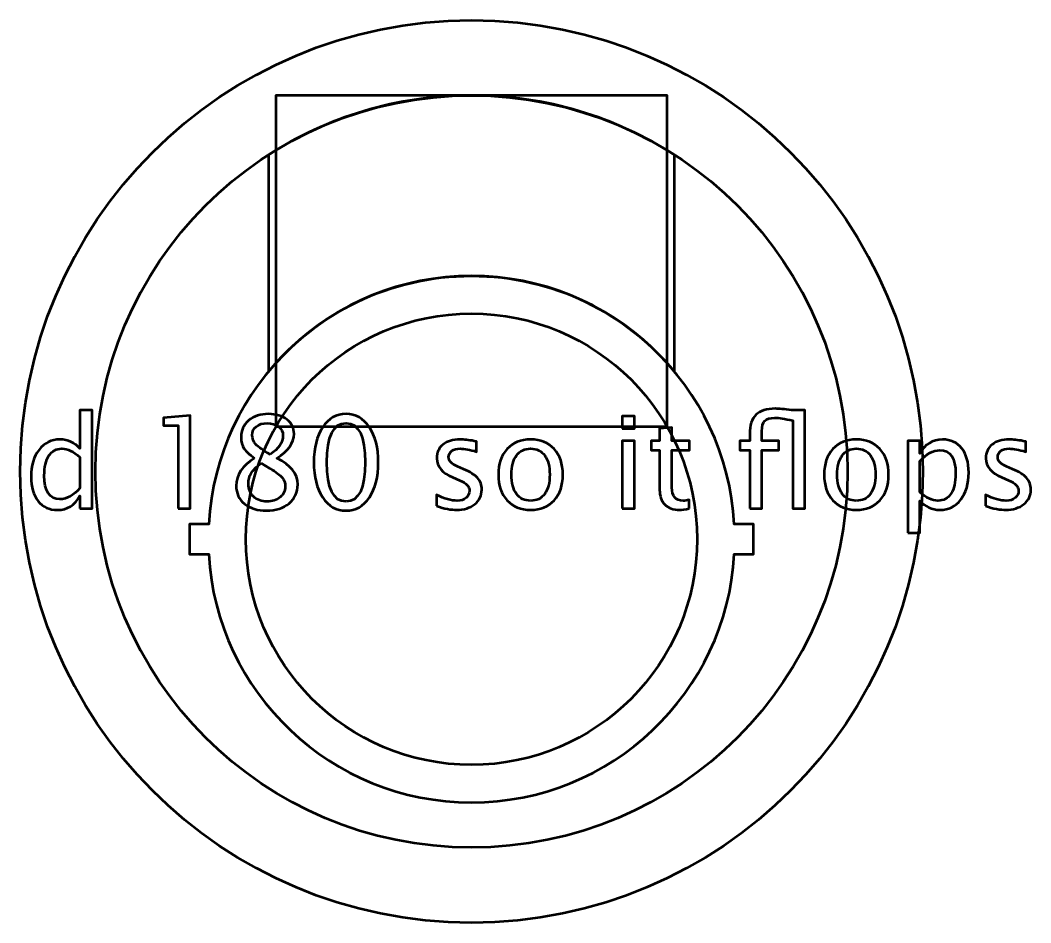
# Model space of a CAD drawing. Header units: centimetres. Extents: x -40.4 to 36.1, y -33 to 28.7.
# Drawn here: x -33 to -26.28, y -33 to -27 of the extents above; entities that cross this region are included whole.
import ezdxf

# ---------------------------------------------------------------- set-up
doc = ezdxf.new("R2010")
doc.units = ezdxf.units.CM
doc.header["$MEASUREMENT"] = 0
doc.layers.add('Layer 1', color=7, linetype='Continuous')

msp = doc.modelspace()

# ---------------------------------------------------------------- linework, layer by layer
at = {"layer": 'Layer 1', "lineweight": 53}
msp.add_lwpolyline([(-31.3, -29.7), (-28.7, -29.7), (-28.7, -27.5), (-31.3, -27.5), (-31.3, -29.7)], close=True, dxfattribs=at)
msp.add_ellipse((-30, -30), major_axis=(0, 3), ratio=1, dxfattribs=at)
at = {"layer": 'Layer 1', "color": 4, "lineweight": 53}
for centre, major_axis in [((-29.99999, -30.00001), (0, 2.50001)), ((-30, -30.45), (0, 1.5))]:
    msp.add_ellipse(centre, major_axis=major_axis, ratio=1, dxfattribs=at)
for points, knots in [([(-30, -27.5), (-29.50274, -27.5), (-29.0394, -27.64521), (-28.65003, -27.8955), (-28.65003, -27.8955), (-28.65003, -27.8955), (-28.65003, -29.33634), (-28.65003, -29.33634), (-28.65003, -29.33634), (-28.97101, -28.94769), (-29.45658, -28.7), (-30, -28.7), (-30, -28.7), (-30.54346, -28.7), (-31.02905, -28.94772), (-31.35003, -29.33641), (-31.35003, -29.33641), (-31.35003, -29.33641), (-31.35003, -27.89554), (-31.35003, -27.89554), (-31.35003, -27.89554), (-30.96065, -27.64523), (-30.49729, -27.5), (-30, -27.5)], [0, 0, 0, 0, 0.1428571, 0.1428571, 0.1428571, 0.1428571, 0.2857143, 0.2857143, 0.2857143, 0.2857143, 0.4285714, 0.4285714, 0.4285714, 0.4285714, 0.5714286, 0.5714286, 0.5714286, 0.5714286, 0.7142857, 0.7142857, 0.7142857, 0.7142857, 1, 1, 1, 1]), ([(-30, -28.7), (-29.06707, -28.7), (-28.30475, -29.43004), (-28.25291, -30.35), (-28.25291, -30.35), (-28.25291, -30.35), (-28.125, -30.35), (-28.125, -30.35), (-28.125, -30.35), (-28.125, -30.35), (-28.125, -30.55), (-28.125, -30.55), (-28.125, -30.55), (-28.125, -30.55), (-28.25291, -30.55), (-28.25291, -30.55), (-28.25291, -30.55), (-28.30475, -31.46996), (-29.06707, -32.2), (-30, -32.2), (-30, -32.2), (-30.93293, -32.2), (-31.69525, -31.46996), (-31.74709, -30.55), (-31.74709, -30.55), (-31.74709, -30.55), (-31.875, -30.55), (-31.875, -30.55), (-31.875, -30.55), (-31.875, -30.55), (-31.875, -30.35), (-31.875, -30.35), (-31.875, -30.35), (-31.875, -30.35), (-31.74709, -30.35), (-31.74709, -30.35), (-31.74709, -30.35), (-31.69525, -29.43004), (-30.93293, -28.7), (-30, -28.7)], [0, 0, 0, 0, 0.0909091, 0.0909091, 0.0909091, 0.0909091, 0.1818182, 0.1818182, 0.1818182, 0.1818182, 0.2727273, 0.2727273, 0.2727273, 0.2727273, 0.3636364, 0.3636364, 0.3636364, 0.3636364, 0.4545455, 0.4545455, 0.4545455, 0.4545455, 0.5454545, 0.5454545, 0.5454545, 0.5454545, 0.6363636, 0.6363636, 0.6363636, 0.6363636, 0.7272727, 0.7272727, 0.7272727, 0.7272727, 0.8181818, 0.8181818, 0.8181818, 0.8181818, 1, 1, 1, 1])]:
    msp.add_open_spline(points, degree=3, knots=knots, dxfattribs=at)
at = {"layer": 'Layer 1', "color": 5, "lineweight": 53}
for points, knots in [([(-32.60302, -30.24511), (-32.60302, -30.24511), (-32.60302, -30.16087), (-32.60302, -30.16087), (-32.60302, -30.16087), (-32.63618, -30.2238), (-32.68613, -30.25527), (-32.75288, -30.25527), (-32.75288, -30.25527), (-32.80706, -30.25527), (-32.84968, -30.23566), (-32.88072, -30.19629), (-32.88072, -30.19629), (-32.91177, -30.15692), (-32.92729, -30.10315), (-32.92729, -30.03499), (-32.92729, -30.03499), (-32.92729, -29.96049), (-32.90965, -29.90052), (-32.87451, -29.85508), (-32.87451, -29.85508), (-32.83924, -29.80978), (-32.79295, -29.78706), (-32.73552, -29.78706), (-32.73552, -29.78706), (-32.68232, -29.78706), (-32.63801, -29.80738), (-32.60302, -29.84816), (-32.60302, -29.84816), (-32.60302, -29.84816), (-32.60302, -29.59233), (-32.60302, -29.59233), (-32.60302, -29.59233), (-32.60302, -29.59233), (-32.52173, -29.59233), (-32.52173, -29.59233), (-32.52173, -29.59233), (-32.52173, -29.59233), (-32.52173, -30.24511), (-32.52173, -30.24511), (-32.52173, -30.24511), (-32.52173, -30.24511), (-32.60302, -30.24511), (-32.60302, -30.24511)], [0, 0, 0, 0, 0.0833333, 0.0833333, 0.0833333, 0.0833333, 0.1666667, 0.1666667, 0.1666667, 0.1666667, 0.25, 0.25, 0.25, 0.25, 0.3333333, 0.3333333, 0.3333333, 0.3333333, 0.4166667, 0.4166667, 0.4166667, 0.4166667, 0.5, 0.5, 0.5, 0.5, 0.5833333, 0.5833333, 0.5833333, 0.5833333, 0.6666667, 0.6666667, 0.6666667, 0.6666667, 0.75, 0.75, 0.75, 0.75, 0.8333333, 0.8333333, 0.8333333, 0.8333333, 1, 1, 1, 1]), ([(-31.44223, -29.91195), (-31.47581, -29.88852), (-31.49924, -29.86679), (-31.51236, -29.84661), (-31.51236, -29.84661), (-31.52548, -29.82657), (-31.53197, -29.8023), (-31.53197, -29.77394), (-31.53197, -29.77394), (-31.53197, -29.72765), (-31.51504, -29.68998), (-31.48131, -29.66105), (-31.48131, -29.66105), (-31.44745, -29.63212), (-31.40328, -29.61773), (-31.34881, -29.61773), (-31.34881, -29.61773), (-31.29857, -29.61773), (-31.25779, -29.63), (-31.22661, -29.65456), (-31.22661, -29.65456), (-31.19542, -29.67897), (-31.17976, -29.71086), (-31.17976, -29.74995), (-31.17976, -29.74995), (-31.17976, -29.80922), (-31.21772, -29.86326), (-31.29349, -29.91195), (-31.29349, -29.91195), (-31.20135, -29.9571), (-31.1552, -30.01538), (-31.1552, -30.08678), (-31.1552, -30.08678), (-31.1552, -30.13772), (-31.17454, -30.17935), (-31.21306, -30.21181), (-31.21306, -30.21181), (-31.25158, -30.24412), (-31.30111, -30.26035), (-31.36179, -30.26035), (-31.36179, -30.26035), (-31.42233, -30.26035), (-31.47115, -30.24511), (-31.50841, -30.21463), (-31.50841, -30.21463), (-31.54552, -30.18429), (-31.56415, -30.14422), (-31.56415, -30.09468), (-31.56415, -30.09468), (-31.56415, -30.02131), (-31.52351, -29.96049), (-31.44223, -29.91195)], [0, 0, 0, 0, 0.0714286, 0.0714286, 0.0714286, 0.0714286, 0.1428571, 0.1428571, 0.1428571, 0.1428571, 0.2142857, 0.2142857, 0.2142857, 0.2142857, 0.2857143, 0.2857143, 0.2857143, 0.2857143, 0.3571429, 0.3571429, 0.3571429, 0.3571429, 0.4285714, 0.4285714, 0.4285714, 0.4285714, 0.5, 0.5, 0.5, 0.5, 0.5714286, 0.5714286, 0.5714286, 0.5714286, 0.6428571, 0.6428571, 0.6428571, 0.6428571, 0.7142857, 0.7142857, 0.7142857, 0.7142857, 0.7857143, 0.7857143, 0.7857143, 0.7857143, 0.8571429, 0.8571429, 0.8571429, 0.8571429, 1, 1, 1, 1]), ([(-30.83403, -30.26035), (-30.89824, -30.26035), (-30.95003, -30.23086), (-30.98926, -30.17201), (-30.98926, -30.17201), (-31.02863, -30.11317), (-31.04824, -30.03556), (-31.04824, -29.93904), (-31.04824, -29.93904), (-31.04824, -29.84252), (-31.02863, -29.76491), (-30.98926, -29.70606), (-30.98926, -29.70606), (-30.95003, -29.64722), (-30.89824, -29.61773), (-30.83403, -29.61773), (-30.83403, -29.61773), (-30.76954, -29.61773), (-30.71776, -29.64708), (-30.67853, -29.70578), (-30.67853, -29.70578), (-30.63944, -29.76448), (-30.61982, -29.84224), (-30.61982, -29.93904), (-30.61982, -29.93904), (-30.61982, -30.03556), (-30.63944, -30.11317), (-30.67853, -30.17201), (-30.67853, -30.17201), (-30.71776, -30.23086), (-30.76954, -30.26035), (-30.83403, -30.26035)], [0, 0, 0, 0, 0.1111111, 0.1111111, 0.1111111, 0.1111111, 0.2222222, 0.2222222, 0.2222222, 0.2222222, 0.3333333, 0.3333333, 0.3333333, 0.3333333, 0.4444444, 0.4444444, 0.4444444, 0.4444444, 0.5555556, 0.5555556, 0.5555556, 0.5555556, 0.6666667, 0.6666667, 0.6666667, 0.6666667, 0.7777778, 0.7777778, 0.7777778, 0.7777778, 1, 1, 1, 1]), ([(-28.15051, -30.24511), (-28.15051, -30.24511), (-28.15051, -29.85734), (-28.15051, -29.85734), (-28.15051, -29.85734), (-28.15051, -29.85734), (-28.21669, -29.85734), (-28.21669, -29.85734), (-28.21669, -29.85734), (-28.21669, -29.85734), (-28.21669, -29.79637), (-28.21669, -29.79637), (-28.21669, -29.79637), (-28.21669, -29.79637), (-28.15051, -29.79637), (-28.15051, -29.79637), (-28.15051, -29.79637), (-28.15051, -29.79637), (-28.15051, -29.75051), (-28.15051, -29.75051), (-28.15051, -29.75051), (-28.15051, -29.69252), (-28.13668, -29.65004), (-28.10916, -29.62295), (-28.10916, -29.62295), (-28.08165, -29.59571), (-28.03861, -29.58217), (-27.98019, -29.58217), (-27.98019, -29.58217), (-27.95493, -29.58217), (-27.9188, -29.58555), (-27.87196, -29.59233), (-27.87196, -29.59233), (-27.87196, -29.59233), (-27.78305, -29.59233), (-27.78305, -29.59233), (-27.78305, -29.59233), (-27.78305, -29.59233), (-27.78305, -30.24511), (-27.78305, -30.24511), (-27.78305, -30.24511), (-27.78305, -30.24511), (-27.86434, -30.24511), (-27.86434, -30.24511), (-27.86434, -30.24511), (-27.86434, -30.24511), (-27.86434, -29.66175), (-27.86434, -29.66175), (-27.86434, -29.66175), (-27.91697, -29.64934), (-27.95719, -29.64313), (-27.98484, -29.64313), (-27.98484, -29.64313), (-28.01504, -29.64313), (-28.03663, -29.6499), (-28.04976, -29.66345), (-28.04976, -29.66345), (-28.06274, -29.67699), (-28.06923, -29.69957), (-28.06923, -29.73132), (-28.06923, -29.73132), (-28.06923, -29.73132), (-28.06923, -29.79637), (-28.06923, -29.79637), (-28.06923, -29.79637), (-28.06923, -29.79637), (-27.95662, -29.79637), (-27.95662, -29.79637), (-27.95662, -29.79637), (-27.95662, -29.79637), (-27.95662, -29.85734), (-27.95662, -29.85734), (-27.95662, -29.85734), (-27.95662, -29.85734), (-28.06923, -29.85734), (-28.06923, -29.85734), (-28.06923, -29.85734), (-28.06923, -29.85734), (-28.06923, -30.24511), (-28.06923, -30.24511), (-28.06923, -30.24511), (-28.06923, -30.24511), (-28.15051, -30.24511), (-28.15051, -30.24511)], [0, 0, 0, 0, 0.0454545, 0.0454545, 0.0454545, 0.0454545, 0.0909091, 0.0909091, 0.0909091, 0.0909091, 0.1363636, 0.1363636, 0.1363636, 0.1363636, 0.1818182, 0.1818182, 0.1818182, 0.1818182, 0.2272727, 0.2272727, 0.2272727, 0.2272727, 0.2727273, 0.2727273, 0.2727273, 0.2727273, 0.3181818, 0.3181818, 0.3181818, 0.3181818, 0.3636364, 0.3636364, 0.3636364, 0.3636364, 0.4090909, 0.4090909, 0.4090909, 0.4090909, 0.4545455, 0.4545455, 0.4545455, 0.4545455, 0.5, 0.5, 0.5, 0.5, 0.5454545, 0.5454545, 0.5454545, 0.5454545, 0.5909091, 0.5909091, 0.5909091, 0.5909091, 0.6363636, 0.6363636, 0.6363636, 0.6363636, 0.6818182, 0.6818182, 0.6818182, 0.6818182, 0.7272727, 0.7272727, 0.7272727, 0.7272727, 0.7727273, 0.7727273, 0.7727273, 0.7727273, 0.8181818, 0.8181818, 0.8181818, 0.8181818, 0.8636364, 0.8636364, 0.8636364, 0.8636364, 0.9090909, 0.9090909, 0.9090909, 0.9090909, 1, 1, 1, 1]), ([(-31.95051, -30.24511), (-31.95051, -30.24511), (-31.95051, -29.69393), (-31.95051, -29.69393), (-31.95051, -29.69393), (-31.95051, -29.69393), (-32.04788, -29.69393), (-32.04788, -29.69393), (-32.04788, -29.69393), (-32.04788, -29.69393), (-32.04788, -29.64313), (-32.04788, -29.64313), (-32.04788, -29.64313), (-32.04788, -29.64313), (-31.86923, -29.62789), (-31.86923, -29.62789), (-31.86923, -29.62789), (-31.86923, -29.62789), (-31.86923, -30.24511), (-31.86923, -30.24511), (-31.86923, -30.24511), (-31.86923, -30.24511), (-31.95051, -30.24511), (-31.95051, -30.24511)], [0, 0, 0, 0, 0.1428571, 0.1428571, 0.1428571, 0.1428571, 0.2857143, 0.2857143, 0.2857143, 0.2857143, 0.4285714, 0.4285714, 0.4285714, 0.4285714, 0.5714286, 0.5714286, 0.5714286, 0.5714286, 0.7142857, 0.7142857, 0.7142857, 0.7142857, 1, 1, 1, 1]), ([(-31.33893, -29.8864), (-31.28192, -29.84873), (-31.25342, -29.80696), (-31.25342, -29.76081), (-31.25342, -29.76081), (-31.25342, -29.73612), (-31.26301, -29.71636), (-31.28206, -29.70127), (-31.28206, -29.70127), (-31.30126, -29.68617), (-31.32623, -29.67869), (-31.35714, -29.67869), (-31.35714, -29.67869), (-31.38705, -29.67869), (-31.41146, -29.68603), (-31.43023, -29.70084), (-31.43023, -29.70084), (-31.449, -29.71566), (-31.45831, -29.73471), (-31.45831, -29.75827), (-31.45831, -29.75827), (-31.45831, -29.78113), (-31.44985, -29.80174), (-31.43291, -29.82008), (-31.43291, -29.82008), (-31.41598, -29.83829), (-31.38465, -29.86044), (-31.33893, -29.8864)], [0, 0, 0, 0, 0.125, 0.125, 0.125, 0.125, 0.25, 0.25, 0.25, 0.25, 0.375, 0.375, 0.375, 0.375, 0.5, 0.5, 0.5, 0.5, 0.625, 0.625, 0.625, 0.625, 0.75, 0.75, 0.75, 0.75, 1, 1, 1, 1]), ([(-30.83417, -30.19939), (-30.74937, -30.19939), (-30.70703, -30.11261), (-30.70703, -29.93904), (-30.70703, -29.93904), (-30.70703, -29.76547), (-30.74937, -29.67869), (-30.83417, -29.67869), (-30.83417, -29.67869), (-30.9187, -29.67869), (-30.96103, -29.76547), (-30.96103, -29.93904), (-30.96103, -29.93904), (-30.96103, -30.11261), (-30.9187, -30.19939), (-30.83417, -30.19939)], [0, 0, 0, 0, 0.2, 0.2, 0.2, 0.2, 0.4, 0.4, 0.4, 0.4, 0.6, 0.6, 0.6, 0.6, 1, 1, 1, 1]), ([(-28.99746, -29.71425), (-28.99746, -29.71425), (-28.99746, -29.63297), (-28.99746, -29.63297), (-28.99746, -29.63297), (-28.99746, -29.63297), (-28.91618, -29.63297), (-28.91618, -29.63297), (-28.91618, -29.63297), (-28.91618, -29.63297), (-28.91618, -29.71425), (-28.91618, -29.71425), (-28.91618, -29.71425), (-28.91618, -29.71425), (-28.99746, -29.71425), (-28.99746, -29.71425)], [0, 0, 0, 0, 0.2, 0.2, 0.2, 0.2, 0.4, 0.4, 0.4, 0.4, 0.6, 0.6, 0.6, 0.6, 1, 1, 1, 1]), ([(-28.55211, -30.24497), (-28.57723, -30.25188), (-28.5991, -30.25527), (-28.61758, -30.25527), (-28.61758, -30.25527), (-28.65907, -30.25527), (-28.69139, -30.24342), (-28.71453, -30.21971), (-28.71453, -30.21971), (-28.73781, -30.196), (-28.74938, -30.16312), (-28.74938, -30.12093), (-28.74938, -30.12093), (-28.74938, -30.12093), (-28.74938, -29.85734), (-28.74938, -29.85734), (-28.74938, -29.85734), (-28.74938, -29.85734), (-28.80555, -29.85734), (-28.80555, -29.85734), (-28.80555, -29.85734), (-28.80555, -29.85734), (-28.80555, -29.79637), (-28.80555, -29.79637), (-28.80555, -29.79637), (-28.80555, -29.79637), (-28.74938, -29.79637), (-28.74938, -29.79637), (-28.74938, -29.79637), (-28.74938, -29.79637), (-28.74938, -29.71524), (-28.74938, -29.71524), (-28.74938, -29.71524), (-28.74938, -29.71524), (-28.6681, -29.70747), (-28.6681, -29.70747), (-28.6681, -29.70747), (-28.6681, -29.70747), (-28.6681, -29.79637), (-28.6681, -29.79637), (-28.6681, -29.79637), (-28.6681, -29.79637), (-28.55042, -29.79637), (-28.55042, -29.79637), (-28.55042, -29.79637), (-28.55042, -29.79637), (-28.55042, -29.85734), (-28.55042, -29.85734), (-28.55042, -29.85734), (-28.55042, -29.85734), (-28.6681, -29.85734), (-28.6681, -29.85734), (-28.6681, -29.85734), (-28.6681, -29.85734), (-28.6681, -30.10626), (-28.6681, -30.10626), (-28.6681, -30.10626), (-28.6681, -30.16496), (-28.64256, -30.19431), (-28.59162, -30.19431), (-28.59162, -30.19431), (-28.58075, -30.19431), (-28.56763, -30.19248), (-28.55211, -30.18895), (-28.55211, -30.18895), (-28.55211, -30.18895), (-28.55211, -30.24497), (-28.55211, -30.24497)], [0, 0, 0, 0, 0.0555556, 0.0555556, 0.0555556, 0.0555556, 0.1111111, 0.1111111, 0.1111111, 0.1111111, 0.1666667, 0.1666667, 0.1666667, 0.1666667, 0.2222222, 0.2222222, 0.2222222, 0.2222222, 0.2777778, 0.2777778, 0.2777778, 0.2777778, 0.3333333, 0.3333333, 0.3333333, 0.3333333, 0.3888889, 0.3888889, 0.3888889, 0.3888889, 0.4444444, 0.4444444, 0.4444444, 0.4444444, 0.5, 0.5, 0.5, 0.5, 0.5555556, 0.5555556, 0.5555556, 0.5555556, 0.6111111, 0.6111111, 0.6111111, 0.6111111, 0.6666667, 0.6666667, 0.6666667, 0.6666667, 0.7222222, 0.7222222, 0.7222222, 0.7222222, 0.7777778, 0.7777778, 0.7777778, 0.7777778, 0.8333333, 0.8333333, 0.8333333, 0.8333333, 0.8888889, 0.8888889, 0.8888889, 0.8888889, 1, 1, 1, 1]), ([(-30.23318, -30.22902), (-30.23318, -30.22902), (-30.23318, -30.15452), (-30.23318, -30.15452), (-30.23318, -30.15452), (-30.17998, -30.18105), (-30.13383, -30.19431), (-30.09446, -30.19431), (-30.09446, -30.19431), (-30.07104, -30.19431), (-30.05157, -30.18796), (-30.03618, -30.17526), (-30.03618, -30.17526), (-30.0208, -30.1627), (-30.01304, -30.1469), (-30.01304, -30.12785), (-30.01304, -30.12785), (-30.01304, -30.10005), (-30.03463, -30.07705), (-30.07781, -30.05884), (-30.07781, -30.05884), (-30.07781, -30.05884), (-30.12537, -30.03866), (-30.12537, -30.03866), (-30.12537, -30.03866), (-30.1955, -30.00959), (-30.23064, -29.96754), (-30.23064, -29.91293), (-30.23064, -29.91293), (-30.23064, -29.87385), (-30.21681, -29.84308), (-30.18915, -29.82065), (-30.18915, -29.82065), (-30.16149, -29.79821), (-30.12353, -29.78706), (-30.07541, -29.78706), (-30.07541, -29.78706), (-30.05044, -29.78706), (-30.01939, -29.79045), (-29.98256, -29.79736), (-29.98256, -29.79736), (-29.98256, -29.79736), (-29.96563, -29.80061), (-29.96563, -29.80061), (-29.96563, -29.80061), (-29.96563, -29.80061), (-29.96563, -29.86834), (-29.96563, -29.86834), (-29.96563, -29.86834), (-30.01093, -29.8548), (-30.04705, -29.84802), (-30.074, -29.84802), (-30.074, -29.84802), (-30.09771, -29.84802), (-30.11648, -29.85324), (-30.13073, -29.86354), (-30.13073, -29.86354), (-30.14484, -29.87385), (-30.1519, -29.88767), (-30.1519, -29.90503), (-30.1519, -29.90503), (-30.1519, -29.92944), (-30.13214, -29.95019), (-30.09249, -29.96698), (-30.09249, -29.96698), (-30.09249, -29.96698), (-30.0534, -29.98349), (-30.0534, -29.98349), (-30.0534, -29.98349), (-30.00909, -30.00212), (-29.97776, -30.02187), (-29.95942, -30.04261), (-29.95942, -30.04261), (-29.94093, -30.06336), (-29.93176, -30.08932), (-29.93176, -30.12037), (-29.93176, -30.12037), (-29.93176, -30.15974), (-29.94728, -30.19205), (-29.97847, -30.21731), (-29.97847, -30.21731), (-30.00951, -30.24257), (-30.04931, -30.25527), (-30.09771, -30.25527), (-30.09771, -30.25527), (-30.13496, -30.25527), (-30.17998, -30.24652), (-30.23318, -30.22902)], [0, 0, 0, 0, 0.0434783, 0.0434783, 0.0434783, 0.0434783, 0.0869565, 0.0869565, 0.0869565, 0.0869565, 0.1304348, 0.1304348, 0.1304348, 0.1304348, 0.173913, 0.173913, 0.173913, 0.173913, 0.2173913, 0.2173913, 0.2173913, 0.2173913, 0.2608696, 0.2608696, 0.2608696, 0.2608696, 0.3043478, 0.3043478, 0.3043478, 0.3043478, 0.3478261, 0.3478261, 0.3478261, 0.3478261, 0.3913043, 0.3913043, 0.3913043, 0.3913043, 0.4347826, 0.4347826, 0.4347826, 0.4347826, 0.4782609, 0.4782609, 0.4782609, 0.4782609, 0.5217391, 0.5217391, 0.5217391, 0.5217391, 0.5652174, 0.5652174, 0.5652174, 0.5652174, 0.6086957, 0.6086957, 0.6086957, 0.6086957, 0.6521739, 0.6521739, 0.6521739, 0.6521739, 0.6956522, 0.6956522, 0.6956522, 0.6956522, 0.7391304, 0.7391304, 0.7391304, 0.7391304, 0.7826087, 0.7826087, 0.7826087, 0.7826087, 0.826087, 0.826087, 0.826087, 0.826087, 0.8695652, 0.8695652, 0.8695652, 0.8695652, 0.9130435, 0.9130435, 0.9130435, 0.9130435, 1, 1, 1, 1]), ([(-29.60678, -30.25527), (-29.67268, -30.25527), (-29.72489, -30.23424), (-29.76328, -30.19219), (-29.76328, -30.19219), (-29.8018, -30.15014), (-29.82099, -30.09299), (-29.82099, -30.02088), (-29.82099, -30.02088), (-29.82099, -29.94892), (-29.8018, -29.89191), (-29.76328, -29.85), (-29.76328, -29.85), (-29.72489, -29.80809), (-29.67268, -29.78706), (-29.60678, -29.78706), (-29.60678, -29.78706), (-29.54088, -29.78706), (-29.48867, -29.80809), (-29.45029, -29.85), (-29.45029, -29.85), (-29.41177, -29.89191), (-29.39257, -29.94892), (-29.39257, -30.02088), (-29.39257, -30.02088), (-29.39257, -30.09299), (-29.41177, -30.15014), (-29.45029, -30.19219), (-29.45029, -30.19219), (-29.48867, -30.23424), (-29.54088, -30.25527), (-29.60678, -30.25527)], [0, 0, 0, 0, 0.1111111, 0.1111111, 0.1111111, 0.1111111, 0.2222222, 0.2222222, 0.2222222, 0.2222222, 0.3333333, 0.3333333, 0.3333333, 0.3333333, 0.4444444, 0.4444444, 0.4444444, 0.4444444, 0.5555556, 0.5555556, 0.5555556, 0.5555556, 0.6666667, 0.6666667, 0.6666667, 0.6666667, 0.7777778, 0.7777778, 0.7777778, 0.7777778, 1, 1, 1, 1]), ([(-28.99746, -30.24511), (-28.99746, -30.24511), (-28.99746, -29.79637), (-28.99746, -29.79637), (-28.99746, -29.79637), (-28.99746, -29.79637), (-28.91618, -29.79637), (-28.91618, -29.79637), (-28.91618, -29.79637), (-28.91618, -29.79637), (-28.91618, -30.24511), (-28.91618, -30.24511), (-28.91618, -30.24511), (-28.91618, -30.24511), (-28.99746, -30.24511), (-28.99746, -30.24511)], [0, 0, 0, 0, 0.2, 0.2, 0.2, 0.2, 0.4, 0.4, 0.4, 0.4, 0.6, 0.6, 0.6, 0.6, 1, 1, 1, 1]), ([(-27.44142, -30.25527), (-27.50732, -30.25527), (-27.55953, -30.23424), (-27.59792, -30.19219), (-27.59792, -30.19219), (-27.63644, -30.15014), (-27.65563, -30.09299), (-27.65563, -30.02088), (-27.65563, -30.02088), (-27.65563, -29.94892), (-27.63644, -29.89191), (-27.59792, -29.85), (-27.59792, -29.85), (-27.55953, -29.80809), (-27.50732, -29.78706), (-27.44142, -29.78706), (-27.44142, -29.78706), (-27.37552, -29.78706), (-27.32331, -29.80809), (-27.28493, -29.85), (-27.28493, -29.85), (-27.24641, -29.89191), (-27.22721, -29.94892), (-27.22721, -30.02088), (-27.22721, -30.02088), (-27.22721, -30.09299), (-27.24641, -30.15014), (-27.28493, -30.19219), (-27.28493, -30.19219), (-27.32331, -30.23424), (-27.37552, -30.25527), (-27.44142, -30.25527)], [0, 0, 0, 0, 0.1111111, 0.1111111, 0.1111111, 0.1111111, 0.2222222, 0.2222222, 0.2222222, 0.2222222, 0.3333333, 0.3333333, 0.3333333, 0.3333333, 0.4444444, 0.4444444, 0.4444444, 0.4444444, 0.5555556, 0.5555556, 0.5555556, 0.5555556, 0.6666667, 0.6666667, 0.6666667, 0.6666667, 0.7777778, 0.7777778, 0.7777778, 0.7777778, 1, 1, 1, 1]), ([(-27.09993, -30.40852), (-27.09993, -30.40852), (-27.09993, -29.79637), (-27.09993, -29.79637), (-27.09993, -29.79637), (-27.09993, -29.79637), (-27.01865, -29.79637), (-27.01865, -29.79637), (-27.01865, -29.79637), (-27.01865, -29.79637), (-27.01865, -29.88118), (-27.01865, -29.88118), (-27.01865, -29.88118), (-26.98535, -29.81839), (-26.93525, -29.78706), (-26.86851, -29.78706), (-26.86851, -29.78706), (-26.81446, -29.78706), (-26.77199, -29.80668), (-26.74094, -29.84605), (-26.74094, -29.84605), (-26.7099, -29.88542), (-26.69437, -29.93918), (-26.69437, -30.00734), (-26.69437, -30.00734), (-26.69437, -30.08156), (-26.71201, -30.14153), (-26.74715, -30.18697), (-26.74715, -30.18697), (-26.78229, -30.23255), (-26.82857, -30.25527), (-26.88586, -30.25527), (-26.88586, -30.25527), (-26.93906, -30.25527), (-26.98337, -30.23495), (-27.01865, -30.19417), (-27.01865, -30.19417), (-27.01865, -30.19417), (-27.01865, -30.40852), (-27.01865, -30.40852), (-27.01865, -30.40852), (-27.01865, -30.40852), (-27.09993, -30.40852), (-27.09993, -30.40852)], [0, 0, 0, 0, 0.0833333, 0.0833333, 0.0833333, 0.0833333, 0.1666667, 0.1666667, 0.1666667, 0.1666667, 0.25, 0.25, 0.25, 0.25, 0.3333333, 0.3333333, 0.3333333, 0.3333333, 0.4166667, 0.4166667, 0.4166667, 0.4166667, 0.5, 0.5, 0.5, 0.5, 0.5833333, 0.5833333, 0.5833333, 0.5833333, 0.6666667, 0.6666667, 0.6666667, 0.6666667, 0.75, 0.75, 0.75, 0.75, 0.8333333, 0.8333333, 0.8333333, 0.8333333, 1, 1, 1, 1]), ([(-26.58318, -30.22902), (-26.58318, -30.22902), (-26.58318, -30.15452), (-26.58318, -30.15452), (-26.58318, -30.15452), (-26.52998, -30.18105), (-26.48383, -30.19431), (-26.44446, -30.19431), (-26.44446, -30.19431), (-26.42104, -30.19431), (-26.40157, -30.18796), (-26.38618, -30.17526), (-26.38618, -30.17526), (-26.3708, -30.1627), (-26.36304, -30.1469), (-26.36304, -30.12785), (-26.36304, -30.12785), (-26.36304, -30.10005), (-26.38463, -30.07705), (-26.42781, -30.05884), (-26.42781, -30.05884), (-26.42781, -30.05884), (-26.47537, -30.03866), (-26.47537, -30.03866), (-26.47537, -30.03866), (-26.5455, -30.00959), (-26.58064, -29.96754), (-26.58064, -29.91293), (-26.58064, -29.91293), (-26.58064, -29.87385), (-26.56681, -29.84308), (-26.53915, -29.82065), (-26.53915, -29.82065), (-26.51149, -29.79821), (-26.47353, -29.78706), (-26.42541, -29.78706), (-26.42541, -29.78706), (-26.40044, -29.78706), (-26.36939, -29.79045), (-26.33256, -29.79736), (-26.33256, -29.79736), (-26.33256, -29.79736), (-26.31563, -29.80061), (-26.31563, -29.80061), (-26.31563, -29.80061), (-26.31563, -29.80061), (-26.31563, -29.86834), (-26.31563, -29.86834), (-26.31563, -29.86834), (-26.36093, -29.8548), (-26.39705, -29.84802), (-26.424, -29.84802), (-26.424, -29.84802), (-26.44771, -29.84802), (-26.46648, -29.85324), (-26.48073, -29.86354), (-26.48073, -29.86354), (-26.49484, -29.87385), (-26.5019, -29.88767), (-26.5019, -29.90503), (-26.5019, -29.90503), (-26.5019, -29.92944), (-26.48214, -29.95019), (-26.44249, -29.96698), (-26.44249, -29.96698), (-26.44249, -29.96698), (-26.4034, -29.98349), (-26.4034, -29.98349), (-26.4034, -29.98349), (-26.35909, -30.00212), (-26.32776, -30.02187), (-26.30942, -30.04261), (-26.30942, -30.04261), (-26.29093, -30.06336), (-26.28176, -30.08932), (-26.28176, -30.12037), (-26.28176, -30.12037), (-26.28176, -30.15974), (-26.29728, -30.19205), (-26.32847, -30.21731), (-26.32847, -30.21731), (-26.35951, -30.24257), (-26.39931, -30.25527), (-26.44771, -30.25527), (-26.44771, -30.25527), (-26.48496, -30.25527), (-26.52998, -30.24652), (-26.58318, -30.22902)], [0, 0, 0, 0, 0.0434783, 0.0434783, 0.0434783, 0.0434783, 0.0869565, 0.0869565, 0.0869565, 0.0869565, 0.1304348, 0.1304348, 0.1304348, 0.1304348, 0.173913, 0.173913, 0.173913, 0.173913, 0.2173913, 0.2173913, 0.2173913, 0.2173913, 0.2608696, 0.2608696, 0.2608696, 0.2608696, 0.3043478, 0.3043478, 0.3043478, 0.3043478, 0.3478261, 0.3478261, 0.3478261, 0.3478261, 0.3913043, 0.3913043, 0.3913043, 0.3913043, 0.4347826, 0.4347826, 0.4347826, 0.4347826, 0.4782609, 0.4782609, 0.4782609, 0.4782609, 0.5217391, 0.5217391, 0.5217391, 0.5217391, 0.5652174, 0.5652174, 0.5652174, 0.5652174, 0.6086957, 0.6086957, 0.6086957, 0.6086957, 0.6521739, 0.6521739, 0.6521739, 0.6521739, 0.6956522, 0.6956522, 0.6956522, 0.6956522, 0.7391304, 0.7391304, 0.7391304, 0.7391304, 0.7826087, 0.7826087, 0.7826087, 0.7826087, 0.826087, 0.826087, 0.826087, 0.826087, 0.8695652, 0.8695652, 0.8695652, 0.8695652, 0.9130435, 0.9130435, 0.9130435, 0.9130435, 1, 1, 1, 1]), ([(-32.60302, -29.90376), (-32.64521, -29.86665), (-32.68514, -29.84802), (-32.72296, -29.84802), (-32.72296, -29.84802), (-32.76021, -29.84802), (-32.789, -29.86354), (-32.80946, -29.89473), (-32.80946, -29.89473), (-32.82992, -29.92577), (-32.84008, -29.9698), (-32.84008, -30.02681), (-32.84008, -30.02681), (-32.84008, -30.13166), (-32.80537, -30.18415), (-32.7358, -30.18415), (-32.7358, -30.18415), (-32.69065, -30.18415), (-32.64634, -30.15946), (-32.60302, -30.11021), (-32.60302, -30.11021), (-32.60302, -30.11021), (-32.60302, -29.90376), (-32.60302, -29.90376)], [0, 0, 0, 0, 0.1428571, 0.1428571, 0.1428571, 0.1428571, 0.2857143, 0.2857143, 0.2857143, 0.2857143, 0.4285714, 0.4285714, 0.4285714, 0.4285714, 0.5714286, 0.5714286, 0.5714286, 0.5714286, 0.7142857, 0.7142857, 0.7142857, 0.7142857, 1, 1, 1, 1]), ([(-29.60692, -30.19431), (-29.56671, -30.19431), (-29.53538, -30.17921), (-29.51308, -30.14887), (-29.51308, -30.14887), (-29.49093, -30.11867), (-29.47978, -30.07592), (-29.47978, -30.02088), (-29.47978, -30.02088), (-29.47978, -29.96599), (-29.49093, -29.92338), (-29.51308, -29.89318), (-29.51308, -29.89318), (-29.53538, -29.86312), (-29.56671, -29.84802), (-29.60692, -29.84802), (-29.60692, -29.84802), (-29.64728, -29.84802), (-29.67861, -29.86312), (-29.70062, -29.89318), (-29.70062, -29.89318), (-29.72278, -29.92338), (-29.73378, -29.96599), (-29.73378, -30.02088), (-29.73378, -30.02088), (-29.73378, -30.07592), (-29.72278, -30.11867), (-29.70062, -30.14887), (-29.70062, -30.14887), (-29.67861, -30.17921), (-29.64728, -30.19431), (-29.60692, -30.19431)], [0, 0, 0, 0, 0.1111111, 0.1111111, 0.1111111, 0.1111111, 0.2222222, 0.2222222, 0.2222222, 0.2222222, 0.3333333, 0.3333333, 0.3333333, 0.3333333, 0.4444444, 0.4444444, 0.4444444, 0.4444444, 0.5555556, 0.5555556, 0.5555556, 0.5555556, 0.6666667, 0.6666667, 0.6666667, 0.6666667, 0.7777778, 0.7777778, 0.7777778, 0.7777778, 1, 1, 1, 1]), ([(-27.44156, -30.19431), (-27.40135, -30.19431), (-27.37002, -30.17921), (-27.34772, -30.14887), (-27.34772, -30.14887), (-27.32557, -30.11867), (-27.31442, -30.07592), (-27.31442, -30.02088), (-27.31442, -30.02088), (-27.31442, -29.96599), (-27.32557, -29.92338), (-27.34772, -29.89318), (-27.34772, -29.89318), (-27.37002, -29.86312), (-27.40135, -29.84802), (-27.44156, -29.84802), (-27.44156, -29.84802), (-27.48192, -29.84802), (-27.51325, -29.86312), (-27.53526, -29.89318), (-27.53526, -29.89318), (-27.55742, -29.92338), (-27.56842, -29.96599), (-27.56842, -30.02088), (-27.56842, -30.02088), (-27.56842, -30.07592), (-27.55742, -30.11867), (-27.53526, -30.14887), (-27.53526, -30.14887), (-27.51325, -30.17921), (-27.48192, -30.19431), (-27.44156, -30.19431)], [0, 0, 0, 0, 0.1111111, 0.1111111, 0.1111111, 0.1111111, 0.2222222, 0.2222222, 0.2222222, 0.2222222, 0.3333333, 0.3333333, 0.3333333, 0.3333333, 0.4444444, 0.4444444, 0.4444444, 0.4444444, 0.5555556, 0.5555556, 0.5555556, 0.5555556, 0.6666667, 0.6666667, 0.6666667, 0.6666667, 0.7777778, 0.7777778, 0.7777778, 0.7777778, 1, 1, 1, 1]), ([(-27.01865, -30.13815), (-26.97674, -30.17554), (-26.9368, -30.19431), (-26.89885, -30.19431), (-26.89885, -30.19431), (-26.86145, -30.19431), (-26.83252, -30.17865), (-26.8122, -30.14746), (-26.8122, -30.14746), (-26.79174, -30.11628), (-26.78158, -30.07239), (-26.78158, -30.01566), (-26.78158, -30.01566), (-26.78158, -29.91068), (-26.8163, -29.85818), (-26.88572, -29.85818), (-26.88572, -29.85818), (-26.93116, -29.85818), (-26.97547, -29.88274), (-27.01865, -29.93198), (-27.01865, -29.93198), (-27.01865, -29.93198), (-27.01865, -30.13815), (-27.01865, -30.13815)], [0, 0, 0, 0, 0.1428571, 0.1428571, 0.1428571, 0.1428571, 0.2857143, 0.2857143, 0.2857143, 0.2857143, 0.4285714, 0.4285714, 0.4285714, 0.4285714, 0.5714286, 0.5714286, 0.5714286, 0.5714286, 0.7142857, 0.7142857, 0.7142857, 0.7142857, 1, 1, 1, 1]), ([(-31.39792, -29.94497), (-31.43094, -29.97037), (-31.45337, -29.99252), (-31.46523, -30.01143), (-31.46523, -30.01143), (-31.47694, -30.03034), (-31.48287, -30.05376), (-31.48287, -30.08198), (-31.48287, -30.08198), (-31.48287, -30.11698), (-31.47158, -30.14534), (-31.44886, -30.16693), (-31.44886, -30.16693), (-31.42614, -30.18852), (-31.39636, -30.19939), (-31.35925, -30.19939), (-31.35925, -30.19939), (-31.32355, -30.19939), (-31.29448, -30.19022), (-31.27205, -30.17173), (-31.27205, -30.17173), (-31.24947, -30.15325), (-31.23818, -30.12926), (-31.23818, -30.09976), (-31.23818, -30.09976), (-31.23818, -30.07606), (-31.24509, -30.05588), (-31.25906, -30.03951), (-31.25906, -30.03951), (-31.27303, -30.02314), (-31.29999, -30.0031), (-31.33992, -29.9794), (-31.33992, -29.9794), (-31.33992, -29.9794), (-31.39792, -29.94497), (-31.39792, -29.94497)], [0, 0, 0, 0, 0.1, 0.1, 0.1, 0.1, 0.2, 0.2, 0.2, 0.2, 0.3, 0.3, 0.3, 0.3, 0.4, 0.4, 0.4, 0.4, 0.5, 0.5, 0.5, 0.5, 0.6, 0.6, 0.6, 0.6, 0.7, 0.7, 0.7, 0.7, 0.8, 0.8, 0.8, 0.8, 1, 1, 1, 1])]:
    msp.add_open_spline(points, degree=3, knots=knots, dxfattribs=at)

doc.saveas('drawing.dxf')
